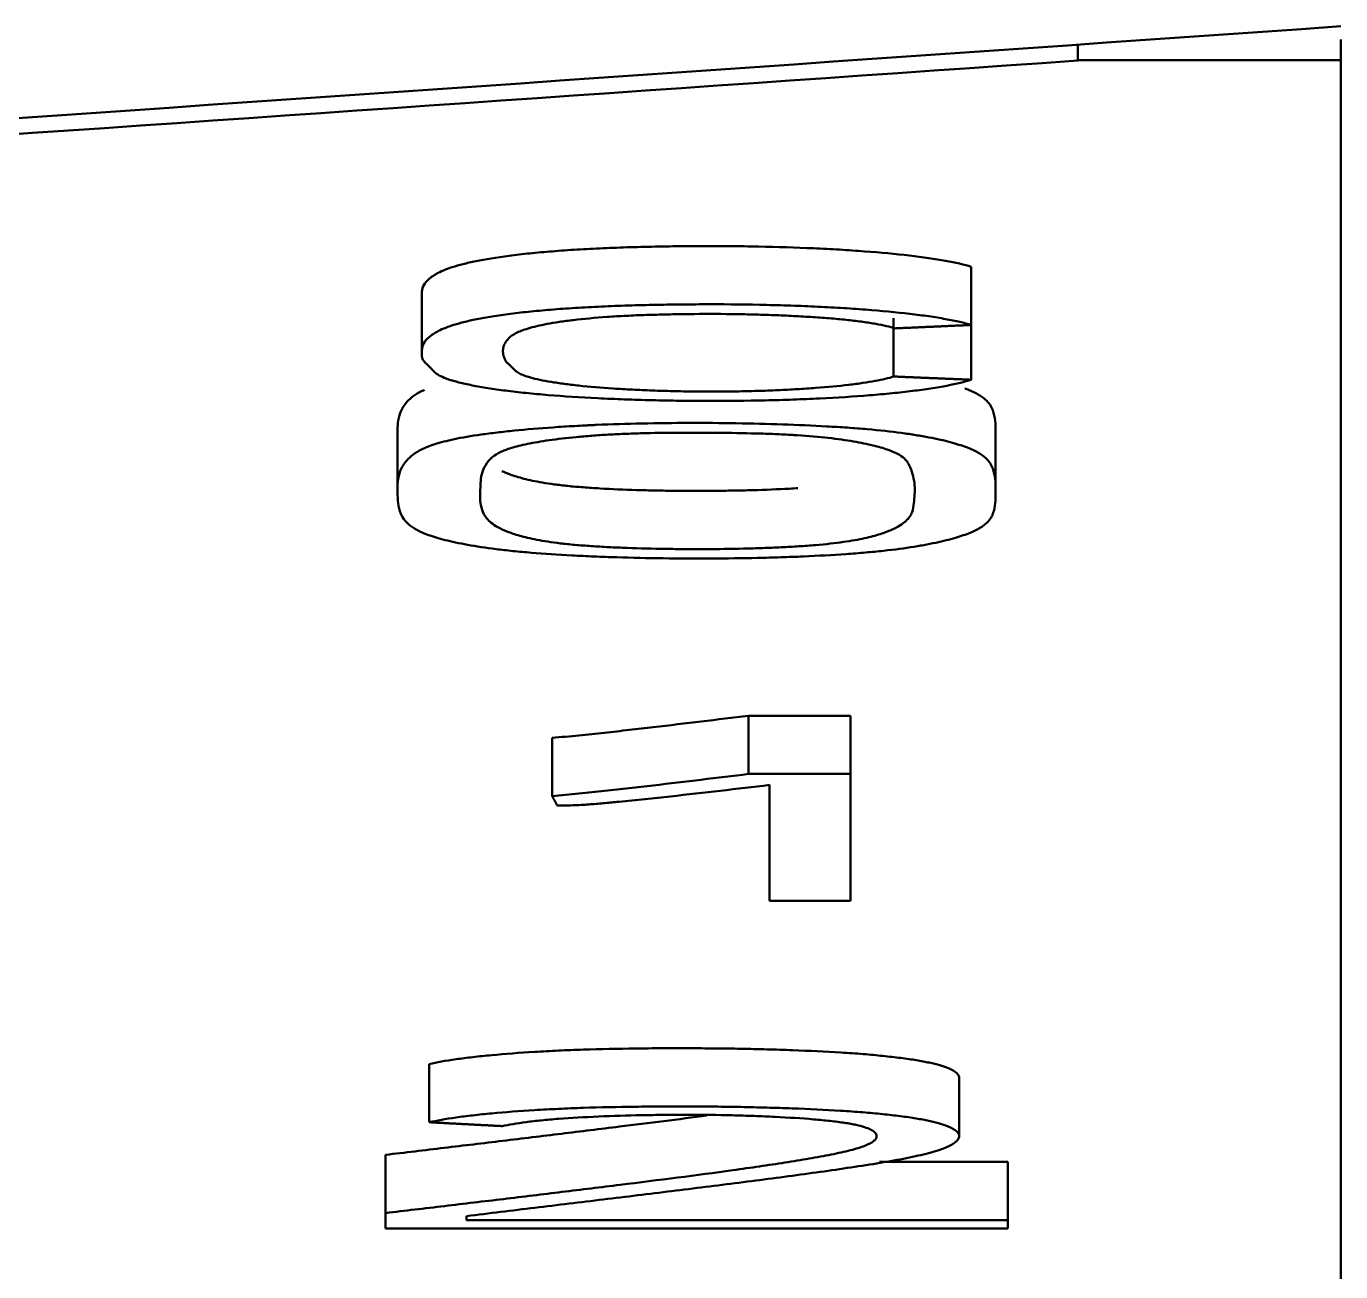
# Model space of a CAD drawing. Header units: millimetres. Extents: x 0 to 594, y 0 to 420.
# Drawn here: x 284.791 to 287.041, y 53.23 to 55.361 of the extents above; entities that cross this region are included whole.
import ezdxf

# ---------------------------------------------------------------- set-up
doc = ezdxf.new("R2010")
doc.units = ezdxf.units.MM
doc.layers.add('1', color=7, linetype='Continuous')

msp = doc.modelspace()

# ---------------------------------------------------------------- linework, layer by layer
at = {"layer": '1', "color": 7, "linetype": 'Continuous', "lineweight": 50}
for p, q in [((286.5909, 55.3034), (286.5909, 55.3304)), ((287.0409, 55.3388), (287.0409, 55.3034)), ((287.0409, 55.3034), (286.5909, 55.3034)), ((287.0409, 55.3034), (287.0409, 48.1354)), ((286.4086, 54.8503), (286.4086, 54.9499)), ((285.4682, 54.9056), (285.4682, 54.8059)), ((286.2754, 54.7621), (286.2754, 54.8617)), ((286.4086, 54.7566), (286.4086, 54.8503)), ((285.4262, 54.6671), (285.4262, 54.5675)), ((286.4501, 54.5627), (286.4501, 54.6623)), ((286.0272, 54.1816), (286.2019, 54.1816)), ((286.0272, 54.0819), (286.0272, 54.1816)), ((286.2019, 54.0819), (286.2019, 54.1816)), ((285.6912, 54.0439), (285.6912, 54.1435)), ((286.2019, 54.0819), (286.0272, 54.0819)), ((286.2019, 53.8647), (286.2019, 54.0819)), ((286.0632, 54.063), (286.0632, 53.8647)), ((286.0632, 53.8647), (286.2019, 53.8647)), ((285.4807, 53.4858), (285.4807, 53.5855)), ((286.3878, 53.4622), (286.3878, 53.5619)), ((285.4058, 53.3304), (285.4058, 53.43)), ((286.2514, 53.418), (286.471, 53.418)), ((286.471, 53.3184), (286.471, 53.418)), ((285.4058, 53.3304), (285.4058, 53.3041)), ((285.5445, 53.3184), (285.5445, 53.3252)), ((285.4058, 53.3041), (286.471, 53.3041)), ((286.471, 53.3184), (285.5445, 53.3184)), ((286.471, 53.3041), (286.471, 53.3184))]:
    msp.add_line(p, q, dxfattribs=at)
msp.add_ellipse((79.4502, 1047.3813), major_axis=(-1731.401, -0.1307), ratio=0.577143, start_param=1.68838, end_param=1.690678, dxfattribs=at)
msp.add_open_spline([(287.0409, 55.3615), (285.6149, 55.2619), (284.1888, 55.1634), (282.7627, 55.0659)], degree=3, dxfattribs=at)
for points, knots in [([(285.4682, 54.9055), (285.4682, 54.906), (285.4682, 54.9065), (285.4683, 54.9089), (285.4685, 54.9108), (285.47, 54.9165), (285.472, 54.9203), (285.477, 54.926), (285.4789, 54.9279), (285.4834, 54.9316), (285.486, 54.9335), (285.4948, 54.9391), (285.5022, 54.9428), (285.5171, 54.9483), (285.5227, 54.9501), (285.535, 54.9536), (285.5417, 54.9554), (285.5638, 54.9604), (285.5811, 54.9636), (285.6068, 54.9673), (285.6122, 54.9681), (285.6233, 54.9695), (285.629, 54.9702), (285.6466, 54.9722), (285.6589, 54.9735), (285.6846, 54.9758), (285.698, 54.9769), (285.7192, 54.9784), (285.7264, 54.9789), (285.7409, 54.9798), (285.7483, 54.9802), (285.7707, 54.9814), (285.7859, 54.982), (285.8171, 54.9832), (285.833, 54.9836), (285.8653, 54.9844), (285.8816, 54.9847), (285.914, 54.9851), (285.9303, 54.9853), (285.9628, 54.9854), (285.9791, 54.9853), (286.0117, 54.9851), (286.028, 54.9848), (286.0769, 54.9839), (286.1084, 54.9829), (286.1538, 54.9808), (286.1761, 54.9797), (286.1977, 54.9783), (286.212, 54.9773), (286.2191, 54.9768), (286.2537, 54.9742), (286.2792, 54.9718), (286.314, 54.9678), (286.325, 54.9664), (286.3457, 54.9634), (286.3553, 54.9618), (286.3819, 54.957), (286.3967, 54.9536), (286.4086, 54.9499)], [0, 0, 0, 0, 0.008349, 0.008349, 0.040338, 0.040338, 0.104315, 0.104315, 0.136304, 0.136304, 0.168293, 0.168293, 0.23227, 0.23227, 0.264259, 0.264259, 0.296248, 0.296248, 0.360225, 0.360225, 0.37622, 0.37622, 0.392214, 0.392214, 0.424203, 0.424203, 0.456191, 0.456191, 0.472186, 0.472186, 0.48818, 0.48818, 0.520169, 0.520169, 0.552158, 0.552158, 0.584146, 0.584146, 0.616135, 0.616135, 0.648124, 0.648124, 0.680113, 0.680113, 0.74409, 0.74409, 0.776079, 0.792073, 0.792073, 0.808068, 0.808068, 0.872045, 0.872045, 0.904034, 0.904034, 0.936023, 0.936023, 1, 1, 1, 1]), ([(286.4086, 54.8503), (286.3968, 54.8539), (286.3821, 54.8573), (286.3557, 54.8621), (286.3462, 54.8636), (286.3308, 54.8659), (286.3255, 54.8666), (286.3146, 54.868), (286.3089, 54.8687), (286.2801, 54.8721), (286.2547, 54.8745), (286.2136, 54.8776), (286.1993, 54.8786), (286.1702, 54.8803), (286.1554, 54.8811), (286.1251, 54.8825), (286.1097, 54.8831), (286.0783, 54.8841), (286.0621, 54.8845), (286.0137, 54.8855), (285.9813, 54.8858), (285.9324, 54.8856), (285.9161, 54.8855), (285.8834, 54.8851), (285.8673, 54.8848), (285.8354, 54.884), (285.8196, 54.8836), (285.7886, 54.8825), (285.7733, 54.8818), (285.7434, 54.8803), (285.7286, 54.8794), (285.7005, 54.8774), (285.687, 54.8764), (285.6612, 54.874), (285.6489, 54.8728), (285.6313, 54.8708), (285.6255, 54.8701), (285.6144, 54.8687), (285.6089, 54.868), (285.5829, 54.8643), (285.5653, 54.8611), (285.5427, 54.856), (285.5358, 54.8542), (285.5233, 54.8507), (285.5177, 54.8489), (285.5028, 54.8434), (285.4953, 54.8397), (285.4864, 54.8341), (285.4838, 54.8323), (285.4792, 54.8285), (285.4772, 54.8266), (285.4722, 54.8209), (285.4701, 54.8171), (285.4686, 54.8115), (285.4683, 54.8096), (285.4682, 54.8058), (285.4682, 54.8039), (285.4683, 54.8001), (285.4682, 54.7983), (285.4683, 54.7945), (285.4687, 54.7926), (285.4709, 54.7888), (285.4727, 54.787), (285.4764, 54.7832), (285.4786, 54.7813), (285.4825, 54.7776), (285.4842, 54.7757), (285.4874, 54.772), (285.4892, 54.7701), (285.4939, 54.7663), (285.4967, 54.7645), (285.504, 54.7608), (285.5084, 54.759), (285.5188, 54.7555), (285.5248, 54.7537), (285.5384, 54.7503), (285.5461, 54.7486), (285.5627, 54.7454), (285.5716, 54.7438), (285.5907, 54.7408), (285.6008, 54.7393), (285.6171, 54.7372), (285.6227, 54.7366), (285.6342, 54.7352), (285.6402, 54.7346), (285.6586, 54.7327), (285.6713, 54.7315), (285.7109, 54.7283), (285.739, 54.7264), (285.7841, 54.7242), (285.7995, 54.7235), (285.8305, 54.7224), (285.8462, 54.7219), (285.8779, 54.7211), (285.8939, 54.7208), (285.9183, 54.7205), (285.9265, 54.7204), (285.9428, 54.7203), (285.951, 54.7203), (285.9916, 54.7202), (286.0239, 54.7206), (286.0638, 54.7214), (286.0718, 54.7216), (286.0877, 54.7221), (286.0956, 54.7223), (286.1191, 54.7232), (286.1344, 54.7238), (286.179, 54.726), (286.2073, 54.7278), (286.2476, 54.7311), (286.2606, 54.7322), (286.2852, 54.7347), (286.3086, 54.7373), (286.3295, 54.7402), (286.3491, 54.7432), (286.3583, 54.7448), (286.3836, 54.7496), (286.3975, 54.753), (286.4086, 54.7566)], [0, 0, 0, 0, 0.03125, 0.03125, 0.046875, 0.046875, 0.054687, 0.054687, 0.0625, 0.0625, 0.09375, 0.09375, 0.109375, 0.109375, 0.125, 0.125, 0.140625, 0.140625, 0.15625, 0.15625, 0.1875, 0.1875, 0.203125, 0.203125, 0.21875, 0.21875, 0.234375, 0.234375, 0.25, 0.25, 0.265625, 0.265625, 0.28125, 0.28125, 0.296875, 0.296875, 0.304687, 0.304687, 0.3125, 0.3125, 0.34375, 0.34375, 0.359375, 0.359375, 0.375, 0.375, 0.40625, 0.40625, 0.421875, 0.421875, 0.4375, 0.4375, 0.46875, 0.46875, 0.484375, 0.484375, 0.5, 0.5, 0.515625, 0.515625, 0.53125, 0.53125, 0.546875, 0.546875, 0.5625, 0.5625, 0.578125, 0.578125, 0.59375, 0.59375, 0.609375, 0.609375, 0.625, 0.625, 0.640625, 0.640625, 0.65625, 0.65625, 0.671875, 0.671875, 0.6875, 0.6875, 0.695313, 0.695313, 0.703125, 0.703125, 0.71875, 0.71875, 0.75, 0.75, 0.765625, 0.765625, 0.78125, 0.78125, 0.796875, 0.796875, 0.804688, 0.804688, 0.8125, 0.8125, 0.84375, 0.84375, 0.851563, 0.851563, 0.859375, 0.859375, 0.875, 0.875, 0.90625, 0.90625, 0.921875, 0.921875, 0.9375, 0.953125, 0.953125, 0.96875, 0.96875, 1, 1, 1, 1]), ([(286.2754, 54.7621), (286.2673, 54.7594), (286.2567, 54.7569), (286.2375, 54.7533), (286.2305, 54.7521), (286.2153, 54.7499), (286.2072, 54.7488), (286.1815, 54.7458), (286.1627, 54.7441), (286.1319, 54.7417), (286.1214, 54.741), (286.0998, 54.7398), (286.0887, 54.7392), (286.0661, 54.7382), (286.0545, 54.7378), (286.0308, 54.7371), (286.0187, 54.7368), (285.9825, 54.7363), (285.9583, 54.7362), (285.9218, 54.7366), (285.9096, 54.7368), (285.8858, 54.7374), (285.8741, 54.7377), (285.8509, 54.7386), (285.8396, 54.7391), (285.8172, 54.7402), (285.8062, 54.7408), (285.7746, 54.7429), (285.755, 54.7446), (285.728, 54.7474), (285.7195, 54.7485), (285.7036, 54.7506), (285.6962, 54.7517), (285.6824, 54.754), (285.676, 54.7552), (285.6642, 54.7577), (285.6588, 54.759), (285.6447, 54.7629), (285.6379, 54.7656), (285.6309, 54.7697), (285.6291, 54.7711), (285.626, 54.774), (285.6247, 54.7754), (285.6222, 54.7782), (285.6208, 54.7796), (285.6177, 54.7824), (285.6161, 54.7838), (285.6131, 54.7866), (285.612, 54.7881), (285.6105, 54.7909), (285.61, 54.7923), (285.6087, 54.7951), (285.6082, 54.7966), (285.6074, 54.7994), (285.6072, 54.8008), (285.6068, 54.8051), (285.6068, 54.8079), (285.6079, 54.8136), (285.609, 54.8165), (285.6123, 54.8222), (285.6143, 54.825), (285.62, 54.8307), (285.6237, 54.8335), (285.6343, 54.839), (285.6413, 54.8417), (285.6546, 54.8457), (285.6595, 54.8471), (285.6702, 54.8496), (285.6819, 54.8521), (285.6958, 54.8545), (285.711, 54.8567), (285.7192, 54.8578), (285.7452, 54.8608), (285.7641, 54.8626), (285.7903, 54.8644), (285.7957, 54.8648), (285.8067, 54.8654), (285.8123, 54.8657), (285.8293, 54.8666), (285.8409, 54.8671), (285.8644, 54.8678), (285.8764, 54.8681), (285.9007, 54.8686), (285.9129, 54.8688), (285.9495, 54.8692), (285.9739, 54.8692), (286.0104, 54.8688), (286.0225, 54.8686), (286.0467, 54.868), (286.0586, 54.8676), (286.0819, 54.8667), (286.0933, 54.8662), (286.1157, 54.865), (286.1268, 54.8644), (286.1483, 54.863), (286.1589, 54.8623), (286.1791, 54.8606), (286.1887, 54.8597), (286.2068, 54.8578), (286.2152, 54.8567), (286.2311, 54.8545), (286.2384, 54.8534), (286.2585, 54.8497), (286.2694, 54.8472), (286.2782, 54.8445)], [0, 0, 0, 0, 0.03125, 0.03125, 0.046875, 0.046875, 0.0625, 0.0625, 0.09375, 0.09375, 0.109375, 0.109375, 0.125, 0.125, 0.140625, 0.140625, 0.15625, 0.15625, 0.1875, 0.1875, 0.203125, 0.203125, 0.21875, 0.21875, 0.234375, 0.234375, 0.25, 0.25, 0.28125, 0.28125, 0.296875, 0.296875, 0.3125, 0.3125, 0.328125, 0.328125, 0.34375, 0.34375, 0.375, 0.375, 0.390625, 0.390625, 0.40625, 0.40625, 0.421875, 0.421875, 0.4375, 0.4375, 0.453125, 0.453125, 0.46875, 0.46875, 0.484375, 0.484375, 0.5, 0.5, 0.53125, 0.53125, 0.5625, 0.5625, 0.59375, 0.59375, 0.625, 0.625, 0.65625, 0.65625, 0.671875, 0.671875, 0.6875, 0.703125, 0.703125, 0.71875, 0.71875, 0.75, 0.75, 0.757812, 0.757812, 0.765625, 0.765625, 0.78125, 0.78125, 0.796875, 0.796875, 0.8125, 0.8125, 0.84375, 0.84375, 0.859375, 0.859375, 0.875, 0.875, 0.890625, 0.890625, 0.90625, 0.90625, 0.921875, 0.921875, 0.9375, 0.9375, 0.953125, 0.953125, 0.96875, 0.96875, 1, 1, 1, 1]), ([(285.4727, 54.7393), (285.4713, 54.7387), (285.47, 54.7381), (285.4561, 54.7315), (285.4488, 54.7253), (285.4376, 54.7131), (285.4339, 54.7069), (285.4289, 54.6947), (285.4278, 54.6885), (285.4265, 54.6773), (285.4262, 54.6722), (285.4262, 54.6671)], [0, 0, 0, 0, 0.025465, 0.025465, 0.280112, 0.280112, 0.534759, 0.534759, 0.789407, 0.789407, 1, 1, 1, 1]), ([(286.4501, 54.6623), (286.4501, 54.6641), (286.4501, 54.6659), (286.4501, 54.6738), (286.4499, 54.686), (286.4476, 54.6983), (286.4429, 54.7106), (286.4395, 54.7167), (286.4291, 54.7259), (286.4248, 54.729), (286.4139, 54.735), (286.4074, 54.738), (286.3989, 54.7412), (286.3983, 54.7414), (286.3977, 54.7416)], [0, 0, 0, 0, 0.067667, 0.067667, 0.298614, 0.529561, 0.529561, 0.760508, 0.760508, 0.875982, 0.875982, 0.991455, 0.991455, 1, 1, 1, 1]), ([(285.7673, 54.6793), (285.7928, 54.6804), (285.8188, 54.6812), (285.8716, 54.6823), (285.8984, 54.6826), (285.9528, 54.6827), (285.9797, 54.6825), (286.033, 54.6816), (286.0593, 54.681), (286.1115, 54.6792), (286.1368, 54.6781), (286.1731, 54.6761), (286.185, 54.6754), (286.2081, 54.6737), (286.2195, 54.6729), (286.2519, 54.67), (286.2712, 54.6679), (286.2975, 54.6644), (286.3059, 54.6632), (286.3216, 54.6606), (286.3291, 54.6593), (286.35, 54.6553), (286.362, 54.6526), (286.3832, 54.6469), (286.3923, 54.644), (286.4041, 54.6395), (286.4077, 54.638), (286.4143, 54.635), (286.4231, 54.6305), (286.4379, 54.62), (286.443, 54.6109), (286.4475, 54.5987), (286.4487, 54.5926), (286.45, 54.5805), (286.4501, 54.5744), (286.4501, 54.5622), (286.4502, 54.5501), (286.4486, 54.5379), (286.4453, 54.5258), (286.4429, 54.5198), (286.4318, 54.5078), (286.4231, 54.5018), (286.4059, 54.4944), (286.4021, 54.4929), (286.394, 54.4899), (286.3896, 54.4885), (286.3755, 54.4842), (286.3647, 54.4814), (286.3462, 54.4773), (286.3396, 54.4759), (286.3256, 54.4733), (286.3183, 54.472), (286.2949, 54.4683), (286.2776, 54.4659), (286.2485, 54.4628), (286.2383, 54.4618), (286.2166, 54.4599), (286.2053, 54.459), (286.1708, 54.4566), (286.1465, 54.4553), (286.1085, 54.4536), (286.0955, 54.4532), (286.0692, 54.4523), (286.056, 54.452), (286.0163, 54.4511), (285.9895, 54.4508), (285.9354, 54.4505), (285.908, 54.4507), (285.8542, 54.4513), (285.8278, 54.4519), (285.7887, 54.4531), (285.7758, 54.4536), (285.7503, 54.4546), (285.7376, 54.4552), (285.7007, 54.4572), (285.6775, 54.4587), (285.6447, 54.4615), (285.6341, 54.4624), (285.6139, 54.4645), (285.6044, 54.4656), (285.5772, 54.469), (285.5609, 54.4715), (285.539, 54.4754), (285.5321, 54.4767), (285.5193, 54.4795), (285.5133, 54.4808), (285.4967, 54.485), (285.4874, 54.4879), (285.4754, 54.4923), (285.4717, 54.4938), (285.4651, 54.4968), (285.4621, 54.4983), (285.4539, 54.5028), (285.4495, 54.5058), (285.4316, 54.521), (285.429, 54.5332), (285.4269, 54.5516), (285.4264, 54.5577), (285.4261, 54.57), (285.4263, 54.5761), (285.4277, 54.5884), (285.4288, 54.5946), (285.4336, 54.6068), (285.4373, 54.6129), (285.4482, 54.6251), (285.4553, 54.6312), (285.4736, 54.6403), (285.4809, 54.6433), (285.4949, 54.6477), (285.5, 54.6492), (285.5111, 54.6521), (285.5171, 54.6535), (285.5368, 54.6576), (285.5521, 54.6603), (285.5782, 54.664), (285.5873, 54.6651), (285.6064, 54.6674), (285.6163, 54.6685), (285.6471, 54.6716), (285.6692, 54.6735), (285.7047, 54.6759), (285.7168, 54.6767), (285.7354, 54.6777), (285.7448, 54.6782), (285.7544, 54.6787), (285.7608, 54.679), (285.7641, 54.6791), (285.7673, 54.6793)], [0, 0, 0, 0, 0.015625, 0.015625, 0.03125, 0.03125, 0.046875, 0.046875, 0.0625, 0.0625, 0.078125, 0.078125, 0.085938, 0.085938, 0.09375, 0.09375, 0.109375, 0.109375, 0.117188, 0.117188, 0.125, 0.125, 0.140625, 0.140625, 0.15625, 0.15625, 0.164063, 0.164063, 0.171875, 0.1875, 0.21875, 0.21875, 0.25, 0.25, 0.28125, 0.28125, 0.3125, 0.34375, 0.34375, 0.375, 0.375, 0.40625, 0.40625, 0.414063, 0.414063, 0.421875, 0.421875, 0.4375, 0.4375, 0.445313, 0.445313, 0.453125, 0.453125, 0.46875, 0.46875, 0.476563, 0.476563, 0.484375, 0.484375, 0.5, 0.5, 0.507813, 0.507813, 0.515625, 0.515625, 0.53125, 0.53125, 0.546875, 0.546875, 0.5625, 0.5625, 0.570313, 0.570313, 0.578125, 0.578125, 0.59375, 0.59375, 0.601563, 0.601563, 0.609375, 0.609375, 0.625, 0.625, 0.632813, 0.632813, 0.640625, 0.640625, 0.65625, 0.65625, 0.664063, 0.664063, 0.671875, 0.671875, 0.6875, 0.6875, 0.75, 0.75, 0.78125, 0.78125, 0.8125, 0.8125, 0.84375, 0.84375, 0.875, 0.875, 0.90625, 0.90625, 0.921875, 0.921875, 0.929688, 0.929688, 0.9375, 0.9375, 0.953125, 0.953125, 0.960938, 0.960938, 0.96875, 0.96875, 0.984375, 0.984375, 0.992188, 0.992188, 0.996094, 0.998047, 0.998047, 1, 1, 1, 1]), ([(286.1103, 54.6616), (286.1302, 54.6603), (286.1479, 54.6588), (286.1798, 54.6552), (286.1942, 54.6531), (286.2193, 54.6488), (286.2302, 54.6466), (286.2494, 54.642), (286.2578, 54.6395), (286.2789, 54.6322), (286.2878, 54.6272), (286.2963, 54.6196), (286.2984, 54.617), (286.3016, 54.6119), (286.3028, 54.6093), (286.3081, 54.5965), (286.3107, 54.5862), (286.3122, 54.5657), (286.3112, 54.5555), (286.3097, 54.5401), (286.3088, 54.5325), (286.305, 54.5248), (286.3016, 54.5197), (286.2993, 54.5172), (286.291, 54.5096), (286.283, 54.5046), (286.2664, 54.4972), (286.26, 54.4948), (286.2449, 54.49), (286.2362, 54.4876), (286.2207, 54.4842), (286.2152, 54.4831), (286.2031, 54.481), (286.1966, 54.4799), (286.1756, 54.4769), (286.1598, 54.4751), (286.1326, 54.4728), (286.1231, 54.4721), (286.1036, 54.4709), (286.0935, 54.4703), (286.0728, 54.4693), (286.0622, 54.4689), (286.0406, 54.4681), (286.0297, 54.4678), (285.9968, 54.4671), (285.9747, 54.4668), (285.941, 54.4666), (285.9296, 54.4667), (285.9072, 54.4668), (285.896, 54.4669), (285.8628, 54.4674), (285.841, 54.4679), (285.8089, 54.4691), (285.7982, 54.4696), (285.7777, 54.4706), (285.7577, 54.4718), (285.7391, 54.4732), (285.7213, 54.4748), (285.7129, 54.4756), (285.6974, 54.4775), (285.6903, 54.4784), (285.6769, 54.4805), (285.6707, 54.4816), (285.6535, 54.4849), (285.644, 54.4872), (285.6274, 54.4919), (285.6204, 54.4943), (285.6079, 54.4992), (285.6027, 54.5017), (285.5937, 54.5066), (285.5827, 54.5141), (285.5771, 54.5216), (285.569, 54.5366), (285.5678, 54.5467), (285.5678, 54.5619), (285.5681, 54.5669), (285.5685, 54.577), (285.5687, 54.5821), (285.5699, 54.5922), (285.571, 54.5973), (285.575, 54.6074), (285.5779, 54.6125), (285.5864, 54.6226), (285.5921, 54.6276), (285.6049, 54.6338), (285.6078, 54.635), (285.6141, 54.6374), (285.6176, 54.6387), (285.6291, 54.6422), (285.6382, 54.6445), (285.6597, 54.6489), (285.6722, 54.6511), (285.7, 54.655), (285.7153, 54.6569), (285.7409, 54.6593), (285.7498, 54.6601), (285.7683, 54.6615), (285.7778, 54.6621), (285.7977, 54.6632), (285.8079, 54.6637), (285.8291, 54.6645), (285.8398, 54.6649), (285.8722, 54.6657), (285.8942, 54.6659), (285.9275, 54.666), (285.9386, 54.666), (285.9608, 54.6659), (285.9718, 54.6658), (286.0047, 54.6654), (286.0265, 54.665), (286.0588, 54.6641), (286.0695, 54.6637), (286.0851, 54.663), (286.0928, 54.6626), (286.1004, 54.6622), (286.1053, 54.6619), (286.1078, 54.6618), (286.1103, 54.6616)], [0, 0, 0, 0, 0.015625, 0.015625, 0.03125, 0.03125, 0.046875, 0.046875, 0.0625, 0.0625, 0.09375, 0.09375, 0.109375, 0.109375, 0.125, 0.125, 0.1875, 0.1875, 0.25, 0.25, 0.28125, 0.296875, 0.296875, 0.3125, 0.3125, 0.34375, 0.34375, 0.359375, 0.359375, 0.375, 0.375, 0.382813, 0.382813, 0.390625, 0.390625, 0.40625, 0.40625, 0.414063, 0.414063, 0.421875, 0.421875, 0.429688, 0.429688, 0.4375, 0.4375, 0.453125, 0.453125, 0.460938, 0.460938, 0.46875, 0.46875, 0.484375, 0.484375, 0.492188, 0.492188, 0.5, 0.507813, 0.507813, 0.515625, 0.515625, 0.523438, 0.523438, 0.53125, 0.53125, 0.546875, 0.546875, 0.5625, 0.5625, 0.578125, 0.578125, 0.59375, 0.625, 0.625, 0.6875, 0.6875, 0.71875, 0.71875, 0.75, 0.75, 0.78125, 0.78125, 0.8125, 0.8125, 0.84375, 0.84375, 0.851563, 0.851563, 0.859375, 0.859375, 0.875, 0.875, 0.890625, 0.890625, 0.90625, 0.90625, 0.914062, 0.914062, 0.921875, 0.921875, 0.929687, 0.929687, 0.9375, 0.9375, 0.953125, 0.953125, 0.960937, 0.960937, 0.96875, 0.96875, 0.984375, 0.984375, 0.992187, 0.992187, 0.996094, 0.998047, 0.998047, 1, 1, 1, 1]), ([(285.605, 54.6003), (285.6093, 54.5983), (285.614, 54.5964), (285.6261, 54.592), (285.6337, 54.5896), (285.6518, 54.5849), (285.6623, 54.5827), (285.6808, 54.5795), (285.6874, 54.5785), (285.7019, 54.5766), (285.7098, 54.5756), (285.7264, 54.5739), (285.7352, 54.5732), (285.7536, 54.5717), (285.7633, 54.5711), (285.7934, 54.5693), (285.8142, 54.5685), (285.8465, 54.5675), (285.8574, 54.5672), (285.8795, 54.5668), (285.8906, 54.5666), (285.9239, 54.5663), (285.9461, 54.5662), (285.9794, 54.5665), (285.9904, 54.5667), (286.0126, 54.567), (286.0236, 54.5673), (286.0561, 54.5682), (286.0771, 54.5691), (286.1021, 54.5704), (286.1069, 54.5707), (286.1116, 54.571)], [0, 0, 0, 0, 0.079964, 0.079964, 0.179546, 0.179546, 0.279128, 0.279128, 0.328919, 0.328919, 0.378709, 0.378709, 0.4285, 0.4285, 0.478291, 0.478291, 0.577873, 0.577873, 0.627664, 0.627664, 0.677455, 0.677455, 0.777036, 0.777036, 0.826827, 0.826827, 0.876618, 0.876618, 0.9762, 0.9762, 1, 1, 1, 1]), ([(285.6912, 54.1435), (285.7066, 54.145), (285.7218, 54.1464), (285.7517, 54.1494), (285.7663, 54.1509), (285.7949, 54.154), (285.8089, 54.1556), (285.8367, 54.1588), (285.8505, 54.1604), (285.8919, 54.1652), (285.9193, 54.1685), (285.9736, 54.175), (286.0005, 54.1783), (286.0272, 54.1816)], [0, 0, 0, 0, 0.125, 0.125, 0.25, 0.25, 0.375, 0.375, 0.5, 0.5, 0.75, 0.75, 1, 1, 1, 1]), ([(286.0272, 54.0819), (286.0005, 54.0786), (285.9736, 54.0753), (285.9193, 54.0688), (285.8919, 54.0656), (285.8505, 54.0607), (285.8367, 54.0591), (285.8089, 54.0559), (285.7949, 54.0543), (285.7663, 54.0512), (285.7517, 54.0497), (285.7219, 54.0468), (285.7066, 54.0453), (285.6912, 54.0439)], [0, 0, 0, 0, 0.25, 0.25, 0.5, 0.5, 0.625, 0.625, 0.75, 0.75, 0.875, 0.875, 1, 1, 1, 1]), ([(285.6999, 54.0277), (285.7051, 54.0277), (285.7102, 54.0278), (285.7202, 54.028), (285.7252, 54.0282), (285.735, 54.0286), (285.7396, 54.0288), (285.7485, 54.0294), (285.7527, 54.0297), (285.7654, 54.0306), (285.7735, 54.0313), (285.7895, 54.0327), (285.7973, 54.0335), (285.8203, 54.0357), (285.8352, 54.0372), (285.8647, 54.0403), (285.8793, 54.0419), (285.9226, 54.0467), (285.951, 54.0499), (286.0074, 54.0564), (286.0354, 54.0597), (286.0632, 54.063)], [0, 0, 0, 0, 0.03125, 0.03125, 0.0625, 0.0625, 0.09375, 0.09375, 0.125, 0.125, 0.1875, 0.1875, 0.25, 0.25, 0.375, 0.375, 0.5, 0.5, 0.75, 0.75, 1, 1, 1, 1]), ([(285.4807, 53.5855), (285.4933, 53.5884), (285.5088, 53.5911), (285.5356, 53.5949), (285.5452, 53.5961), (285.5605, 53.5979), (285.5657, 53.5985), (285.5766, 53.5996), (285.5821, 53.6001), (285.6106, 53.6028), (285.635, 53.6047), (285.6743, 53.607), (285.6879, 53.6078), (285.7159, 53.6091), (285.7302, 53.6096), (285.7735, 53.611), (285.8031, 53.6117), (285.8486, 53.6122), (285.8638, 53.6124), (285.8941, 53.6125), (285.9092, 53.6125), (285.9393, 53.6124), (285.9544, 53.6123), (285.9844, 53.6121), (285.9993, 53.6119), (286.0292, 53.6113), (286.044, 53.611), (286.0736, 53.6101), (286.0882, 53.6097), (286.1313, 53.6081), (286.1592, 53.6068), (286.1922, 53.6048), (286.1987, 53.6043), (286.2114, 53.6034), (286.2176, 53.603), (286.2355, 53.6015), (286.2466, 53.6004), (286.2678, 53.5982), (286.278, 53.597), (286.2974, 53.5946), (286.3064, 53.5933), (286.3227, 53.5906), (286.33, 53.5892), (286.3434, 53.5864), (286.3494, 53.5849), (286.3598, 53.5819), (286.3642, 53.5804), (286.3717, 53.5773), (286.3748, 53.5758), (286.3827, 53.5711), (286.386, 53.568), (286.3876, 53.5638), (286.3878, 53.5628), (286.3878, 53.5618)], [0, 0, 0, 0, 0.069859, 0.069859, 0.104789, 0.104789, 0.122254, 0.122254, 0.139718, 0.139718, 0.209578, 0.209578, 0.244507, 0.244507, 0.279437, 0.279437, 0.349296, 0.349296, 0.384226, 0.384226, 0.419155, 0.419155, 0.454085, 0.454085, 0.489015, 0.489015, 0.523944, 0.523944, 0.558874, 0.558874, 0.628733, 0.628733, 0.646198, 0.646198, 0.663663, 0.663663, 0.698592, 0.698592, 0.733522, 0.733522, 0.768452, 0.768452, 0.803381, 0.803381, 0.838311, 0.838311, 0.87324, 0.87324, 0.90817, 0.90817, 0.978029, 0.978029, 1, 1, 1, 1]), ([(285.5445, 53.3252), (285.5835, 53.33), (285.6224, 53.3347), (285.7004, 53.3442), (285.7395, 53.3489), (285.8178, 53.3584), (285.8569, 53.3632), (285.9343, 53.3727), (285.9727, 53.3775), (286.0488, 53.3872), (286.0865, 53.3921), (286.1411, 53.3996), (286.159, 53.4021), (286.1941, 53.4072), (286.2114, 53.4098), (286.2448, 53.415), (286.2608, 53.4176), (286.2911, 53.423), (286.3052, 53.4258), (286.3241, 53.4301), (286.33, 53.4315), (286.3411, 53.4344), (286.3463, 53.4359), (286.3605, 53.4404), (286.3677, 53.4435), (286.3791, 53.4496), (286.3831, 53.4527), (286.3866, 53.4574), (286.3873, 53.459), (286.3879, 53.4622), (286.3878, 53.4638), (286.3859, 53.4685), (286.3825, 53.4716), (286.3745, 53.4763), (286.3714, 53.4778), (286.3638, 53.4809), (286.3593, 53.4824), (286.3488, 53.4854), (286.3428, 53.4868), (286.3294, 53.4897), (286.3221, 53.491), (286.31, 53.493), (286.3057, 53.4937), (286.2967, 53.495), (286.292, 53.4956), (286.2774, 53.4974), (286.2672, 53.4986), (286.246, 53.5008), (286.2348, 53.5019), (286.2169, 53.5034), (286.2107, 53.5038), (286.198, 53.5047), (286.1915, 53.5051), (286.1585, 53.5072), (286.1308, 53.5085), (286.0879, 53.51), (286.0734, 53.5105), (286.044, 53.5113), (286.029, 53.5117), (285.999, 53.5122), (285.984, 53.5124), (285.954, 53.5127), (285.939, 53.5128), (285.9088, 53.5128), (285.8937, 53.5128), (285.8635, 53.5127), (285.8483, 53.5126), (285.8028, 53.512), (285.7732, 53.5114), (285.73, 53.51), (285.7159, 53.5094), (285.6949, 53.5084), (285.688, 53.5081), (285.6744, 53.5074), (285.6677, 53.507), (285.635, 53.505), (285.6106, 53.5031), (285.5766, 53.5), (285.5657, 53.4988), (285.5452, 53.4965), (285.5356, 53.4953), (285.5088, 53.4915), (285.4933, 53.4887), (285.4807, 53.4858)], [0, 0, 0, 0, 0.0625, 0.0625, 0.125, 0.125, 0.1875, 0.1875, 0.25, 0.25, 0.3125, 0.3125, 0.34375, 0.34375, 0.375, 0.375, 0.40625, 0.40625, 0.4375, 0.4375, 0.453125, 0.453125, 0.46875, 0.46875, 0.5, 0.5, 0.53125, 0.53125, 0.546875, 0.546875, 0.5625, 0.5625, 0.59375, 0.59375, 0.609375, 0.609375, 0.625, 0.625, 0.640625, 0.640625, 0.65625, 0.65625, 0.664062, 0.664062, 0.671875, 0.671875, 0.6875, 0.6875, 0.703125, 0.703125, 0.710937, 0.710937, 0.71875, 0.71875, 0.75, 0.75, 0.765625, 0.765625, 0.78125, 0.78125, 0.796875, 0.796875, 0.8125, 0.8125, 0.828125, 0.828125, 0.84375, 0.84375, 0.875, 0.875, 0.890625, 0.890625, 0.898437, 0.898437, 0.90625, 0.90625, 0.9375, 0.9375, 0.953125, 0.953125, 0.96875, 0.96875, 1, 1, 1, 1]), ([(285.6055, 53.4792), (285.6171, 53.4816), (285.6305, 53.4839), (285.6546, 53.4871), (285.6633, 53.4881), (285.6821, 53.49), (285.6921, 53.4909), (285.7234, 53.4933), (285.7461, 53.4946), (285.7946, 53.4966), (285.8195, 53.4974), (285.8575, 53.4981), (285.8703, 53.4983), (285.8962, 53.4986), (285.9094, 53.4986), (285.9483, 53.4986), (285.9739, 53.4983), (286.0118, 53.4974), (286.0244, 53.497), (286.0491, 53.4961), (286.0611, 53.4956), (286.096, 53.4939), (286.118, 53.4925), (286.1487, 53.4899), (286.1583, 53.489), (286.1761, 53.487), (286.1843, 53.4859), (286.1954, 53.4843), (286.1989, 53.4837), (286.2055, 53.4825), (286.2146, 53.4807), (286.2217, 53.4788), (286.2298, 53.4762), (286.2332, 53.4749), (286.2386, 53.4722), (286.2406, 53.4709), (286.2438, 53.4682), (286.2449, 53.4669), (286.2463, 53.4642), (286.2466, 53.4628), (286.2464, 53.4601), (286.2459, 53.4588), (286.2442, 53.4561), (286.2429, 53.4547), (286.2378, 53.4507), (286.2328, 53.4481), (286.2229, 53.4442), (286.2192, 53.4429), (286.2109, 53.4403), (286.2063, 53.439), (286.1917, 53.4353), (286.1807, 53.4329), (286.1569, 53.4281), (286.1441, 53.4258), (286.1175, 53.4213), (286.1037, 53.419), (286.0611, 53.4124), (286.0312, 53.408), (285.9385, 53.3952), (285.8736, 53.3869), (285.7745, 53.3747), (285.7412, 53.3706), (285.6746, 53.3625), (285.6412, 53.3585), (285.5741, 53.3504), (285.5404, 53.3464), (285.473, 53.3384), (285.4394, 53.3344), (285.4058, 53.3304)], [0, 0, 0, 0, 0.03125, 0.03125, 0.046875, 0.046875, 0.0625, 0.0625, 0.09375, 0.09375, 0.125, 0.125, 0.140625, 0.140625, 0.15625, 0.15625, 0.1875, 0.1875, 0.203125, 0.203125, 0.21875, 0.21875, 0.25, 0.25, 0.265625, 0.265625, 0.28125, 0.28125, 0.289062, 0.289062, 0.296875, 0.3125, 0.3125, 0.328125, 0.328125, 0.34375, 0.34375, 0.359375, 0.359375, 0.375, 0.375, 0.390625, 0.390625, 0.40625, 0.40625, 0.4375, 0.4375, 0.453125, 0.453125, 0.46875, 0.46875, 0.5, 0.5, 0.53125, 0.53125, 0.5625, 0.5625, 0.625, 0.625, 0.75, 0.75, 0.8125, 0.8125, 0.875, 0.875, 0.9375, 0.9375, 1, 1, 1, 1]), ([(285.4058, 53.43), (285.4393, 53.434), (285.4728, 53.438), (285.5399, 53.446), (285.5735, 53.45), (285.6404, 53.4581), (285.6737, 53.4621), (285.7401, 53.4702), (285.7733, 53.4742), (285.8572, 53.4846), (285.9074, 53.4909), (285.9561, 53.4974)], [0, 0, 0, 0, 0.180253, 0.180253, 0.360507, 0.360507, 0.54076, 0.54076, 0.721013, 0.721013, 1, 1, 1, 1])]:
    msp.add_open_spline(points, degree=3, knots=knots, dxfattribs=at)
for points, weights in [([(286.2782, 54.8445), (286.3434, 54.8474), (286.4086, 54.8503)], [0.49999959943, 0.50000040057, 0.49999959943]), ([(286.4086, 54.7566), (286.342, 54.7593), (286.2754, 54.7621)], [0.500000131232, 0.499999868768, 0.500000131232]), ([(285.6912, 54.0439), (285.6955, 54.0358), (285.6999, 54.0277)], [0.499999997999, 0.500000002001, 0.499999997999]), ([(285.4807, 53.4858), (285.5431, 53.4825), (285.6055, 53.4792)], [0.500000158949, 0.499999841051, 0.500000158949])]:
    msp.add_rational_spline(points, weights, degree=2, dxfattribs=at)

doc.saveas('drawing.dxf')
